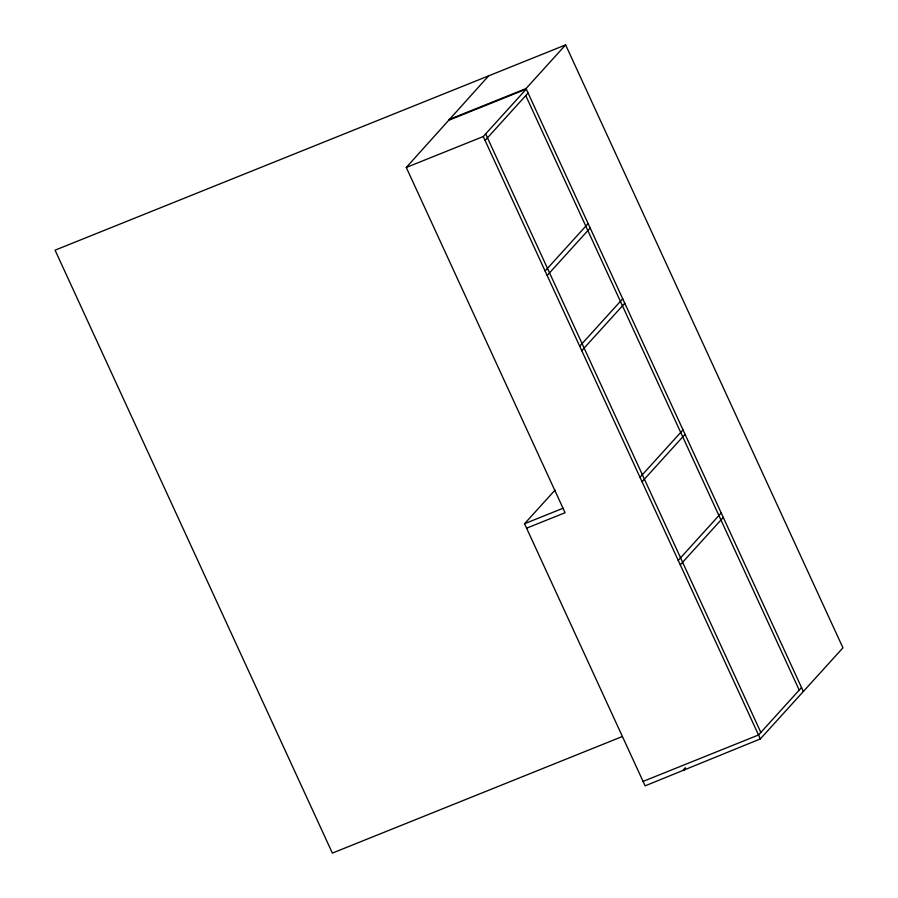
<?xml version="1.0" encoding="UTF-8"?>
<svg xmlns="http://www.w3.org/2000/svg" width="898" height="898" viewBox="0 0 898 898"><rect width="100%" height="100%" fill="white"/><g stroke="black" fill="none" stroke-linecap="round" stroke-linejoin="round"><path stroke-width="1.35" d="M526.598 528.181L565.078 512.713L406.289 167.466L488.658 75.847M449.056 119.513L526.026 88.565L565.628 44.9L842.941 647.828L760.337 738.919L645.112 785.862L524.544 523.725L555.065 490.072M406.289 167.466L483.259 136.53L526.273 89.093L449.303 120.04M485.066 140.458L528.08 93.022M545.108 271.005L588.123 223.568M547.163 275.462L590.177 228.025M579.715 346.235L622.729 298.81M581.769 350.691L624.784 303.266M640.005 477.309L683.019 429.873M642.048 481.766L685.062 434.329M678.226 560.408L721.24 512.971M680.269 564.864L723.283 517.428M683.356 769.867L685.23 767.812M683.603 770.394L685.477 768.329M801.532 687.554L758.518 734.991L643.069 781.406M565.628 44.9L55.059 250.172L332.372 853.1L622.213 736.573M524.544 523.725L563.035 508.257M526.026 88.565L803.34 691.494M525.757 95.581L799.22 690.113M485.65 133.892L760.842 732.431M483.259 136.53L760.337 738.919"/></g></svg>
